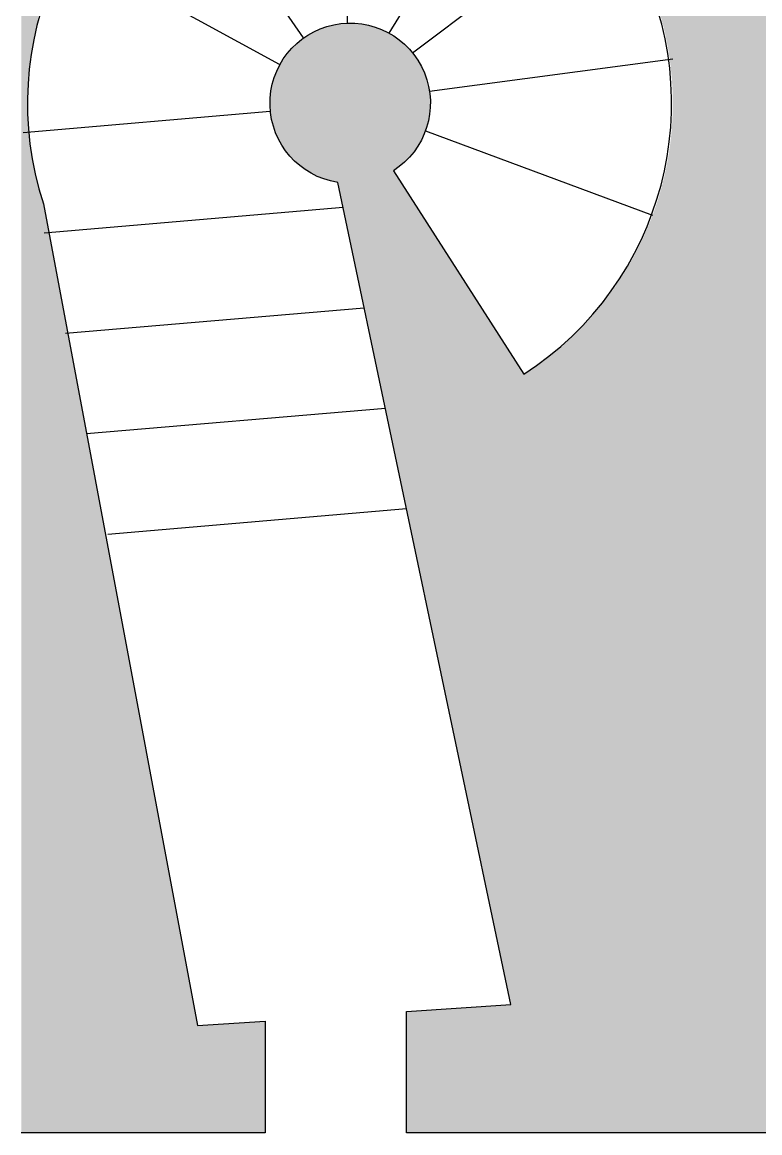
# Model space of a CAD drawing. Extents: x 77 to 121, y -270 to -21.
# Drawn here: x 84.399 to 87.329, y -269.032 to -264.618 of the extents above; entities that cross this region are included whole.
import ezdxf

# ---------------------------------------------------------------- set-up
doc = ezdxf.new("R2010")
doc.units = 0
doc.layers.add('BASE_PLAN', color=7, linetype='CONTINUOUS')
doc.layers.add('POCHE', color=7, linetype='CONTINUOUS')

# ---------------------------------------------------------------- blocks, each defined once
blk = doc.blocks.new('*U28')
at = {"layer": 'POCHE', "linetype": 'CONTINUOUS'}
for points in [[(84.4208, -264.8838), (84.4201, -261.2242), (84.4208, -261.2236)], [(84.422, -264.8612), (84.4208, -261.2236), (84.422, -261.2226)], [(84.4208, -264.8838), (84.4208, -261.2236), (84.422, -264.8612)], [(84.4236, -264.8386), (84.422, -261.2226), (84.4236, -261.2213)], [(84.422, -264.8612), (84.422, -261.2226), (84.4236, -264.8386)], [(84.4256, -264.8159), (84.4236, -261.2213), (84.4256, -261.2197)], [(84.4236, -264.8386), (84.4236, -261.2213), (84.4256, -264.8159)], [(84.4281, -264.7933), (84.4256, -261.2197), (84.4281, -261.2178)], [(84.4256, -264.8159), (84.4256, -261.2197), (84.4281, -264.7933)], [(84.4309, -264.7707), (84.4281, -261.2178), (84.4309, -261.2155)], [(84.4281, -264.7933), (84.4281, -261.2178), (84.4309, -264.7707)], [(84.4341, -264.7481), (84.4309, -261.2155), (84.4341, -261.2129)], [(84.4309, -264.7707), (84.4309, -261.2155), (84.4341, -264.7481)], [(84.4377, -264.7256), (84.4341, -261.2129), (84.4377, -261.21)], [(84.4341, -264.7481), (84.4341, -261.2129), (84.4377, -264.7256)], [(84.4418, -264.7031), (84.4377, -261.21), (84.4418, -261.2068)], [(84.4377, -264.7256), (84.4377, -261.21), (84.4418, -264.7031)], [(84.4462, -264.6807), (84.4418, -261.2068), (84.4462, -261.2032)], [(84.4418, -264.7031), (84.4418, -261.2068), (84.4462, -264.6807)], [(84.4511, -264.6584), (84.4462, -261.2032), (84.4511, -261.1993)], [(84.4462, -264.6807), (84.4462, -261.2032), (84.4511, -264.6584)], [(84.4563, -264.6361), (84.4511, -261.1993), (84.4563, -261.1951)], [(84.4511, -264.6584), (84.4511, -261.1993), (84.4563, -264.6361)], [(84.4563, -264.6361), (84.4563, -261.1951), (84.462, -264.614)], [(84.4197, -269.0316), (84.3957, -261.2437), (84.4197, -261.2245)], [(84.3957, -269.0316), (84.3957, -261.2437), (84.4197, -269.0316)], [(84.4201, -264.9064), (84.4197, -261.2245), (84.4201, -261.2242)], [(84.4197, -264.929), (84.4197, -261.2245), (84.4201, -264.9064)], [(84.4201, -264.9064), (84.4201, -261.2242), (84.4208, -264.8838)], [(86.9333, -264.5844), (86.9333, -262.3187), (86.9448, -264.6267)], [(86.9448, -264.6267), (86.9333, -262.3187), (86.9448, -262.3187)], [(86.9448, -264.6267), (86.9448, -262.3187), (86.9548, -264.6691)], [(86.9548, -264.6691), (86.9448, -262.3187), (86.9548, -262.3187)], [(86.9548, -264.6691), (86.9548, -262.3187), (86.9633, -264.7114)], [(86.9633, -264.7114), (86.9548, -262.3187), (86.9633, -262.3187)], [(86.9633, -264.7114), (86.9633, -262.3187), (86.9702, -264.7537)], [(86.9702, -264.7537), (86.9633, -262.3187), (86.9702, -262.3187)], [(86.9702, -264.7537), (86.9702, -262.3187), (86.9757, -264.7958)], [(86.9757, -264.7958), (86.9702, -262.3187), (86.9757, -262.3187)], [(86.9757, -264.7958), (86.9757, -262.3187), (86.9798, -264.838)], [(86.9798, -264.838), (86.9757, -262.3187), (86.9798, -262.3187)], [(86.9798, -264.838), (86.9798, -262.3187), (86.9825, -264.8808)], [(86.9825, -264.8808), (86.9798, -262.3187), (86.9825, -262.3187)], [(86.9825, -264.8808), (86.9825, -262.3187), (86.9838, -264.924)], [(86.9838, -264.924), (86.9825, -262.3187), (86.9838, -262.3187)], [(86.9838, -269.0316), (86.9838, -262.3187), (87.4109, -269.0316)], [(87.4109, -269.0316), (86.9838, -262.3187), (87.4109, -262.3187)], [(85.6749, -265.36), (85.6682, -264.6229), (85.6749, -264.6223)], [(85.6815, -265.3916), (85.6749, -264.6223), (85.6815, -264.6218)], [(85.6749, -265.36), (85.6749, -264.6223), (85.6815, -265.3916)], [(85.6882, -265.4235), (85.6815, -264.6218), (85.6882, -264.6214)], [(85.6815, -265.3916), (85.6815, -264.6218), (85.6882, -265.4235)], [(85.695, -265.4555), (85.6882, -264.6214), (85.695, -264.6212)], [(85.6882, -265.4235), (85.6882, -264.6214), (85.695, -265.4555)], [(85.7018, -265.4878), (85.695, -264.6212), (85.7018, -264.6211)], [(85.695, -265.4555), (85.695, -264.6212), (85.7018, -265.4878)], [(85.7018, -265.4878), (85.7018, -264.6211), (85.7086, -265.5202)], [(85.7086, -265.5202), (85.7018, -264.6211), (85.7086, -264.6212)], [(85.7086, -265.5202), (85.7086, -264.6212), (85.7155, -265.5528)], [(85.7155, -265.5528), (85.7086, -264.6212), (85.7155, -264.6214)], [(85.7155, -265.5528), (85.7155, -264.6214), (85.7224, -265.5855)], [(85.7224, -265.5855), (85.7155, -264.6214), (85.7224, -264.6218)], [(85.7224, -265.5855), (85.7224, -264.6218), (85.7293, -265.6184)], [(85.7293, -265.6184), (85.7224, -264.6218), (85.7293, -264.6223)], [(85.7293, -265.6184), (85.7293, -264.6223), (85.7362, -265.6513)], [(85.7362, -265.6513), (85.7293, -264.6223), (85.7362, -264.623)], [(85.5387, -265.2135), (85.5364, -264.667), (85.5387, -264.6657)], [(85.5424, -265.2157), (85.5387, -264.6657), (85.5424, -264.6635)], [(85.5387, -265.2135), (85.5387, -264.6657), (85.5424, -265.2157)], [(85.5448, -265.2171), (85.5424, -264.6635), (85.5448, -264.6622)], [(85.5424, -265.2157), (85.5424, -264.6635), (85.5448, -265.2171)], [(85.5485, -265.2191), (85.5448, -264.6622), (85.5485, -264.6601)], [(85.5448, -265.2171), (85.5448, -264.6622), (85.5485, -265.2191)], [(85.551, -265.2204), (85.5485, -264.6601), (85.551, -264.6588)], [(85.5485, -265.2191), (85.5485, -264.6601), (85.551, -265.2204)], [(85.5546, -265.2223), (85.551, -264.6588), (85.5546, -264.6569)], [(85.551, -265.2204), (85.551, -264.6588), (85.5546, -265.2223)], [(85.5572, -265.2236), (85.5546, -264.6569), (85.5572, -264.6556)], [(85.5546, -265.2223), (85.5546, -264.6569), (85.5572, -265.2236)], [(85.5608, -265.2254), (85.5572, -264.6556), (85.5608, -264.6538)], [(85.5572, -265.2236), (85.5572, -264.6556), (85.5608, -265.2254)], [(85.5634, -265.2267), (85.5608, -264.6538), (85.5634, -264.6525)], [(85.5608, -265.2254), (85.5608, -264.6538), (85.5634, -265.2267)], [(85.567, -265.2284), (85.5634, -264.6525), (85.567, -264.6508)], [(85.5634, -265.2267), (85.5634, -264.6525), (85.567, -265.2284)], [(85.5697, -265.2296), (85.567, -264.6508), (85.5697, -264.6496)], [(85.567, -265.2284), (85.567, -264.6508), (85.5697, -265.2296)], [(85.5732, -265.2312), (85.5697, -264.6496), (85.5732, -264.648)], [(85.5697, -265.2296), (85.5697, -264.6496), (85.5732, -265.2312)], [(85.576, -265.2324), (85.5732, -264.648), (85.576, -264.6468)], [(85.5732, -265.2312), (85.5732, -264.648), (85.576, -265.2324)], [(85.5795, -265.2338), (85.576, -264.6468), (85.5795, -264.6454)], [(85.576, -265.2324), (85.576, -264.6468), (85.5795, -265.2338)], [(85.5824, -265.235), (85.5795, -264.6454), (85.5824, -264.6442)], [(85.5795, -265.2338), (85.5795, -264.6454), (85.5824, -265.235)], [(85.5857, -265.2363), (85.5824, -264.6442), (85.5857, -264.6429)], [(85.5824, -265.235), (85.5824, -264.6442), (85.5857, -265.2363)], [(85.5887, -265.2375), (85.5857, -264.6429), (85.5887, -264.6417)], [(85.5857, -265.2363), (85.5857, -264.6429), (85.5887, -265.2375)], [(85.592, -265.2387), (85.5887, -264.6417), (85.592, -264.6405)], [(85.5887, -265.2375), (85.5887, -264.6417), (85.592, -265.2387)], [(85.5951, -265.2398), (85.592, -264.6405), (85.5951, -264.6394)], [(85.592, -265.2387), (85.592, -264.6405), (85.5951, -265.2398)], [(85.5983, -265.2409), (85.5951, -264.6394), (85.5983, -264.6383)], [(85.5951, -265.2398), (85.5951, -264.6394), (85.5983, -265.2409)], [(85.6015, -265.242), (85.5983, -264.6383), (85.6015, -264.6372)], [(85.5983, -265.2409), (85.5983, -264.6383), (85.6015, -265.242)], [(85.6046, -265.243), (85.6015, -264.6372), (85.6046, -264.6362)], [(85.6015, -265.242), (85.6015, -264.6372), (85.6046, -265.243)], [(85.6079, -265.244), (85.6046, -264.6362), (85.6079, -264.6352)], [(85.6046, -265.243), (85.6046, -264.6362), (85.6079, -265.244)], [(85.6109, -265.2449), (85.6079, -264.6352), (85.6109, -264.6343)], [(85.6079, -265.244), (85.6079, -264.6352), (85.6109, -265.2449)], [(85.6143, -265.2459), (85.6109, -264.6343), (85.6143, -264.6333)], [(85.6109, -265.2449), (85.6109, -264.6343), (85.6143, -265.2459)], [(85.6172, -265.2467), (85.6143, -264.6333), (85.6172, -264.6325)], [(85.6143, -265.2459), (85.6143, -264.6333), (85.6172, -265.2467)], [(85.6207, -265.2477), (85.6172, -264.6325), (85.6207, -264.6316)], [(85.6172, -265.2467), (85.6172, -264.6325), (85.6207, -265.2477)], [(85.6235, -265.2484), (85.6207, -264.6316), (85.6235, -264.6308)], [(85.6207, -265.2477), (85.6207, -264.6316), (85.6235, -265.2484)], [(85.6271, -265.2493), (85.6235, -264.6308), (85.6271, -264.63)], [(85.6235, -265.2484), (85.6235, -264.6308), (85.6271, -265.2493)], [(85.6298, -265.2499), (85.6271, -264.63), (85.6298, -264.6293)], [(85.6271, -265.2493), (85.6271, -264.63), (85.6298, -265.2499)], [(85.6335, -265.2507), (85.6298, -264.6293), (85.6335, -264.6285)], [(85.6298, -265.2499), (85.6298, -264.6293), (85.6335, -265.2507)], [(85.6361, -265.2513), (85.6335, -264.6285), (85.6361, -264.6279)], [(85.6335, -265.2507), (85.6335, -264.6285), (85.6361, -265.2513)], [(85.6399, -265.2521), (85.6361, -264.6279), (85.6399, -264.6272)], [(85.6361, -265.2513), (85.6361, -264.6279), (85.6399, -265.2521)], [(85.6424, -265.2525), (85.6399, -264.6272), (85.6424, -264.6267)], [(85.6399, -265.2521), (85.6399, -264.6272), (85.6424, -265.2525)], [(85.6463, -265.2532), (85.6424, -264.6267), (85.6463, -264.626)], [(85.6424, -265.2525), (85.6424, -264.6267), (85.6463, -265.2532)], [(85.6488, -265.2536), (85.6463, -264.626), (85.6488, -264.6255)], [(85.6463, -265.2532), (85.6463, -264.626), (85.6488, -265.2536)], [(85.6526, -265.2543), (85.6488, -264.6255), (85.6526, -264.6249)], [(85.6488, -265.2536), (85.6488, -264.6255), (85.6526, -265.2543)], [(85.6552, -265.2667), (85.6526, -264.6249), (85.6552, -264.6245)], [(85.6526, -265.2543), (85.6526, -264.6249), (85.6552, -265.2667)], [(85.6617, -265.2975), (85.6552, -264.6245), (85.6617, -264.6237)], [(85.6552, -265.2667), (85.6552, -264.6245), (85.6617, -265.2975)], [(85.6682, -265.3286), (85.6617, -264.6237), (85.6682, -264.6229)], [(85.6617, -265.2975), (85.6617, -264.6237), (85.6682, -265.3286)], [(85.6682, -265.3286), (85.6682, -264.6229), (85.6749, -265.36)], [(85.7362, -265.6513), (85.7362, -264.623), (85.7432, -265.6842)], [(85.7432, -265.6842), (85.7362, -264.623), (85.7432, -264.6238)], [(85.7432, -265.6842), (85.7432, -264.6238), (85.7501, -265.7172)], [(85.7501, -265.7172), (85.7432, -264.6238), (85.7501, -264.6248)], [(85.7501, -265.7172), (85.7501, -264.6248), (85.7571, -265.7503)], [(85.7571, -265.7503), (85.7501, -264.6248), (85.7571, -264.6259)], [(85.7571, -265.7503), (85.7571, -264.6259), (85.764, -265.7833)], [(85.764, -265.7833), (85.7571, -264.6259), (85.764, -264.6272)], [(85.764, -265.7833), (85.764, -264.6272), (85.771, -265.8162)], [(85.771, -265.8162), (85.764, -264.6272), (85.771, -264.6287)], [(85.771, -265.8162), (85.771, -264.6287), (85.7779, -265.8491)], [(85.7779, -265.8491), (85.771, -264.6287), (85.7779, -264.6303)], [(85.7779, -265.8491), (85.7779, -264.6303), (85.7848, -265.8819)], [(85.7848, -265.8819), (85.7779, -264.6303), (85.7848, -264.6321)], [(85.7848, -265.8819), (85.7848, -264.6321), (85.7917, -265.9146)], [(85.7917, -265.9146), (85.7848, -264.6321), (85.7917, -264.634)], [(85.7917, -265.9146), (85.7917, -264.634), (85.7985, -265.9472)], [(85.7985, -265.9472), (85.7917, -264.634), (85.7985, -264.6361)], [(85.7985, -265.9472), (85.7985, -264.6361), (85.8054, -265.9796)], [(85.8054, -265.9796), (85.7985, -264.6361), (85.8054, -264.6383)], [(85.8054, -265.9796), (85.8054, -264.6383), (85.8122, -266.0118)], [(85.8122, -266.0118), (85.8054, -264.6383), (85.8122, -264.6407)], [(85.8122, -266.0118), (85.8122, -264.6407), (85.8189, -266.0438)], [(85.8189, -266.0438), (85.8122, -264.6407), (85.8189, -264.6433)], [(85.8189, -266.0438), (85.8189, -264.6433), (85.8256, -266.0755)], [(85.8256, -266.0755), (85.8189, -264.6433), (85.8256, -264.646)], [(85.8256, -266.0755), (85.8256, -264.646), (85.8322, -266.107)], [(85.8322, -266.107), (85.8256, -264.646), (85.8322, -264.6489)], [(85.8322, -266.107), (85.8322, -264.6489), (85.8388, -266.1382)], [(85.8388, -266.1382), (85.8322, -264.6489), (85.8388, -264.6519)], [(85.8388, -266.1382), (85.8388, -264.6519), (85.8453, -266.169)], [(85.8453, -266.169), (85.8388, -264.6519), (85.8453, -264.655)], [(85.8453, -266.169), (85.8453, -264.655), (85.8517, -266.1996)], [(85.8517, -266.1996), (85.8453, -264.655), (85.8517, -264.6584)], [(85.8517, -266.1996), (85.8517, -264.6584), (85.8581, -266.2297)], [(85.8581, -266.2297), (85.8517, -264.6584), (85.8581, -264.6618)], [(85.8581, -266.2297), (85.8581, -264.6618), (85.8643, -266.2595)], [(85.8643, -266.2595), (85.8581, -264.6618), (85.8643, -264.6654)], [(85.8643, -266.2595), (85.8643, -264.6654), (85.8705, -266.2888)], [(85.8705, -266.2888), (85.8643, -264.6654), (85.8705, -264.6691)], [(85.4801, -265.169), (85.4766, -264.7136), (85.4801, -264.7102)], [(85.4818, -265.1707), (85.4801, -264.7102), (85.4818, -264.7086)], [(85.4801, -265.169), (85.4801, -264.7102), (85.4818, -265.1707)], [(85.4853, -265.1739), (85.4818, -264.7086), (85.4853, -264.7052)], [(85.4818, -265.1707), (85.4818, -264.7086), (85.4853, -265.1739)], [(85.4871, -265.1756), (85.4853, -264.7052), (85.4871, -264.7037)], [(85.4853, -265.1739), (85.4853, -264.7052), (85.4871, -265.1756)], [(85.4907, -265.1787), (85.4871, -264.7037), (85.4907, -264.7005)], [(85.4871, -265.1756), (85.4871, -264.7037), (85.4907, -265.1787)], [(85.4924, -265.1803), (85.4907, -264.7005), (85.4924, -264.6989)], [(85.4907, -265.1787), (85.4907, -264.7005), (85.4924, -265.1803)], [(85.4961, -265.1834), (85.4924, -264.6989), (85.4961, -264.6958)], [(85.4924, -265.1803), (85.4924, -264.6989), (85.4961, -265.1834)], [(85.4979, -265.1849), (85.4961, -264.6958), (85.4979, -264.6943)], [(85.4961, -265.1834), (85.4961, -264.6958), (85.4979, -265.1849)], [(85.5016, -265.1879), (85.4979, -264.6943), (85.5016, -264.6913)], [(85.4979, -265.1849), (85.4979, -264.6943), (85.5016, -265.1879)], [(85.5035, -265.1894), (85.5016, -264.6913), (85.5035, -264.6898)], [(85.5016, -265.1879), (85.5016, -264.6913), (85.5035, -265.1894)], [(85.5072, -265.1923), (85.5035, -264.6898), (85.5072, -264.6869)], [(85.5035, -265.1894), (85.5035, -264.6898), (85.5072, -265.1923)], [(85.5092, -265.1938), (85.5072, -264.6869), (85.5092, -264.6854)], [(85.5072, -265.1923), (85.5072, -264.6869), (85.5092, -265.1938)], [(85.5129, -265.1966), (85.5092, -264.6854), (85.5129, -264.6826)], [(85.5092, -265.1938), (85.5092, -264.6854), (85.5129, -265.1966)], [(85.515, -265.198), (85.5129, -264.6826), (85.515, -264.6812)], [(85.5129, -265.1966), (85.5129, -264.6826), (85.515, -265.198)], [(85.5187, -265.2007), (85.515, -264.6812), (85.5187, -264.6785)], [(85.515, -265.198), (85.515, -264.6812), (85.5187, -265.2007)], [(85.5208, -265.2021), (85.5187, -264.6785), (85.5208, -264.6771)], [(85.5187, -265.2007), (85.5187, -264.6785), (85.5208, -265.2021)], [(85.5245, -265.2046), (85.5208, -264.6771), (85.5245, -264.6746)], [(85.5208, -265.2021), (85.5208, -264.6771), (85.5245, -265.2046)], [(85.5267, -265.2061), (85.5245, -264.6746), (85.5267, -264.6731)], [(85.5245, -265.2046), (85.5245, -264.6746), (85.5267, -265.2061)], [(85.5305, -265.2085), (85.5267, -264.6731), (85.5305, -264.6707)], [(85.5267, -265.2061), (85.5267, -264.6731), (85.5305, -265.2085)], [(85.5327, -265.2099), (85.5305, -264.6707), (85.5327, -264.6693)], [(85.5305, -265.2085), (85.5305, -264.6707), (85.5327, -265.2099)], [(85.5364, -265.2121), (85.5327, -264.6693), (85.5364, -264.667)], [(85.5327, -265.2099), (85.5327, -264.6693), (85.5364, -265.2121)], [(85.5364, -265.2121), (85.5364, -264.667), (85.5387, -265.2135)], [(85.8705, -266.2888), (85.8705, -264.6691), (85.8737, -266.3042)], [(85.8737, -266.3042), (85.8705, -264.6691), (85.8737, -264.6712)], [(85.8737, -265.208), (85.8737, -264.6712), (85.8766, -265.2062)], [(85.8766, -265.2062), (85.8737, -264.6712), (85.8766, -264.673)], [(85.8766, -265.2062), (85.8766, -264.673), (85.8791, -265.2046)], [(85.8791, -265.2046), (85.8766, -264.673), (85.8791, -264.6747)], [(85.8791, -265.2046), (85.8791, -264.6747), (85.8826, -265.2022)], [(85.8826, -265.2022), (85.8791, -264.6747), (85.8826, -264.677)], [(85.8826, -265.2022), (85.8826, -264.677), (85.8845, -265.2009)], [(85.8845, -265.2009), (85.8826, -264.677), (85.8845, -264.6783)], [(85.8845, -265.2009), (85.8845, -264.6783), (85.8885, -265.1981)], [(85.8885, -265.1981), (85.8845, -264.6783), (85.8885, -264.6811)], [(85.8885, -265.1981), (85.8885, -264.6811), (85.8898, -265.1972)], [(85.8898, -265.1972), (85.8885, -264.6811), (85.8898, -264.6821)], [(85.8898, -265.1972), (85.8898, -264.6821), (85.8943, -265.1938)], [(85.8943, -265.1938), (85.8898, -264.6821), (85.8943, -264.6854)], [(85.8943, -265.1938), (85.8943, -264.6854), (85.895, -265.1933)], [(85.895, -265.1933), (85.8943, -264.6854), (85.895, -264.686)], [(85.895, -265.1933), (85.895, -264.686), (85.9, -265.1894)], [(85.9, -265.1894), (85.895, -264.686), (85.9, -264.6898)], [(85.9, -265.1894), (85.9, -264.6898), (85.9002, -265.1892)], [(85.9002, -265.1892), (85.9, -264.6898), (85.9002, -264.69)], [(85.9002, -265.1892), (85.9002, -264.69), (85.9054, -265.1851)], [(85.9054, -265.1851), (85.9002, -264.69), (85.9054, -264.6941)], [(85.9054, -265.1851), (85.9054, -264.6941), (85.9056, -265.185)], [(85.9056, -265.185), (85.9054, -264.6941), (85.9056, -264.6943)], [(85.9056, -265.185), (85.9056, -264.6943), (85.9105, -265.1808)], [(85.9105, -265.1808), (85.9056, -264.6943), (85.9105, -264.6984)], [(85.9105, -265.1808), (85.9105, -264.6984), (85.911, -265.1803)], [(85.911, -265.1803), (85.9105, -264.6984), (85.911, -264.6989)], [(85.911, -265.1803), (85.911, -264.6989), (85.9156, -265.1764)], [(85.9156, -265.1764), (85.911, -264.6989), (85.9156, -264.7029)], [(85.9156, -265.1764), (85.9156, -264.7029), (85.9164, -265.1756)], [(85.9164, -265.1756), (85.9156, -264.7029), (85.9164, -264.7036)], [(85.9164, -265.1756), (85.9164, -264.7036), (85.9205, -265.1718)], [(85.9205, -265.1718), (85.9164, -264.7036), (85.9205, -264.7074)], [(85.9205, -265.1718), (85.9205, -264.7074), (85.9216, -265.1708)], [(85.9216, -265.1708), (85.9205, -264.7074), (85.9216, -264.7084)], [(85.9216, -265.1708), (85.9216, -264.7084), (85.9254, -265.1671)], [(85.9254, -265.1671), (85.9216, -264.7084), (85.9254, -264.7121)], [(85.4422, -265.1255), (85.4394, -264.7577), (85.4422, -264.7536)], [(85.4436, -265.1274), (85.4422, -264.7536), (85.4436, -264.7518)], [(85.4422, -265.1255), (85.4422, -264.7536), (85.4436, -265.1274)], [(85.4465, -265.1313), (85.4436, -264.7518), (85.4465, -264.7478)], [(85.4436, -265.1274), (85.4436, -264.7518), (85.4465, -265.1313)], [(85.4479, -265.1332), (85.4465, -264.7478), (85.4479, -264.746)], [(85.4465, -265.1313), (85.4465, -264.7478), (85.4479, -265.1332)], [(85.451, -265.1371), (85.4479, -264.746), (85.451, -264.7421)], [(85.4479, -265.1332), (85.4479, -264.746), (85.451, -265.1371)], [(85.4524, -265.1389), (85.451, -264.7421), (85.4524, -264.7404)], [(85.451, -265.1371), (85.451, -264.7421), (85.4524, -265.1389)], [(85.4555, -265.1427), (85.4524, -264.7404), (85.4555, -264.7365)], [(85.4524, -265.1389), (85.4524, -264.7404), (85.4555, -265.1427)], [(85.457, -265.1444), (85.4555, -264.7365), (85.457, -264.7348)], [(85.4555, -265.1427), (85.4555, -264.7365), (85.457, -265.1444)], [(85.4602, -265.1482), (85.457, -264.7348), (85.4602, -264.731)], [(85.457, -265.1444), (85.457, -264.7348), (85.4602, -265.1482)], [(85.4617, -265.1499), (85.4602, -264.731), (85.4617, -264.7293)], [(85.4602, -265.1482), (85.4602, -264.731), (85.4617, -265.1499)], [(85.465, -265.1536), (85.4617, -264.7293), (85.465, -264.7256)], [(85.4617, -265.1499), (85.4617, -264.7293), (85.465, -265.1536)], [(85.4665, -265.1553), (85.465, -264.7256), (85.4665, -264.724)], [(85.465, -265.1536), (85.465, -264.7256), (85.4665, -265.1553)], [(85.4699, -265.1588), (85.4665, -264.724), (85.4699, -264.7204)], [(85.4665, -265.1553), (85.4665, -264.724), (85.4699, -265.1588)], [(85.4715, -265.1605), (85.4699, -264.7204), (85.4715, -264.7187)], [(85.4699, -265.1588), (85.4699, -264.7204), (85.4715, -265.1605)], [(85.4749, -265.164), (85.4715, -264.7187), (85.4749, -264.7152)], [(85.4715, -265.1605), (85.4715, -264.7187), (85.4749, -265.164)], [(85.4766, -265.1656), (85.4749, -264.7152), (85.4766, -264.7136)], [(85.4749, -265.164), (85.4749, -264.7152), (85.4766, -265.1656)], [(85.4766, -265.1656), (85.4766, -264.7136), (85.4801, -265.169)], [(85.9254, -265.1671), (85.9254, -264.7121), (85.9267, -265.1659)], [(85.9267, -265.1659), (85.9254, -264.7121), (85.9267, -264.7133)], [(85.9267, -265.1659), (85.9267, -264.7133), (85.9303, -265.1623)], [(85.9303, -265.1623), (85.9267, -264.7133), (85.9303, -264.7169)], [(85.9303, -265.1623), (85.9303, -264.7169), (85.9316, -265.1609)], [(85.9316, -265.1609), (85.9303, -264.7169), (85.9316, -264.7183)], [(85.9316, -265.1609), (85.9316, -264.7183), (85.935, -265.1574)], [(85.935, -265.1574), (85.9316, -264.7183), (85.935, -264.7219)], [(85.935, -265.1574), (85.935, -264.7219), (85.9365, -265.1558)], [(85.9365, -265.1558), (85.935, -264.7219), (85.9365, -264.7234)], [(85.9365, -265.1558), (85.9365, -264.7234), (85.9397, -265.1523)], [(85.9397, -265.1523), (85.9365, -264.7234), (85.9397, -264.7269)], [(85.9397, -265.1523), (85.9397, -264.7269), (85.9412, -265.1506)], [(85.9412, -265.1506), (85.9397, -264.7269), (85.9412, -264.7286)], [(85.9412, -265.1506), (85.9412, -264.7286), (85.9443, -265.1471)], [(85.9443, -265.1471), (85.9412, -264.7286), (85.9443, -264.7321)], [(85.9443, -265.1471), (85.9443, -264.7321), (85.9458, -265.1453)], [(85.9458, -265.1453), (85.9443, -264.7321), (85.9458, -264.7339)], [(85.9458, -265.1453), (85.9458, -264.7339), (85.9487, -265.1418)], [(85.9487, -265.1418), (85.9458, -264.7339), (85.9487, -264.7374)], [(85.9487, -265.1418), (85.9487, -264.7374), (85.9502, -265.14)], [(85.9502, -265.14), (85.9487, -264.7374), (85.9502, -264.7392)], [(85.9502, -265.14), (85.9502, -264.7392), (85.9531, -265.1364)], [(85.9531, -265.1364), (85.9502, -264.7392), (85.9531, -264.7429)], [(85.9531, -265.1364), (85.9531, -264.7429), (85.9545, -265.1345)], [(85.9545, -265.1345), (85.9531, -264.7429), (85.9545, -264.7446)], [(85.9545, -265.1345), (85.9545, -264.7446), (85.9574, -265.1308)], [(85.9574, -265.1308), (85.9545, -264.7446), (85.9574, -264.7484)], [(85.9574, -265.1308), (85.9574, -264.7484), (85.9587, -265.1291)], [(85.9587, -265.1291), (85.9574, -264.7484), (85.9587, -264.7501)], [(85.9587, -265.1291), (85.9587, -264.7501), (85.9616, -265.1252)], [(85.9616, -265.1252), (85.9587, -264.7501), (85.9616, -264.7541)], [(85.9616, -265.1252), (85.9616, -264.7541), (85.9627, -265.1235)], [(85.9627, -265.1235), (85.9616, -264.7541), (85.9627, -264.7557)], [(85.4161, -265.0826), (85.4141, -264.8008), (85.4161, -264.7966)], [(85.4173, -265.0848), (85.4161, -264.7966), (85.4173, -264.7944)], [(85.4161, -265.0826), (85.4161, -264.7966), (85.4173, -265.0848)], [(85.4194, -265.0889), (85.4173, -264.7944), (85.4194, -264.7902)], [(85.4173, -265.0848), (85.4173, -264.7944), (85.4194, -265.0889)], [(85.4206, -265.0911), (85.4194, -264.7902), (85.4206, -264.7881)], [(85.4194, -265.0889), (85.4194, -264.7902), (85.4206, -265.0911)], [(85.4229, -265.0952), (85.4206, -264.7881), (85.4229, -264.7839)], [(85.4206, -265.0911), (85.4206, -264.7881), (85.4229, -265.0952)], [(85.4241, -265.0974), (85.4229, -264.7839), (85.4241, -264.7819)], [(85.4229, -265.0952), (85.4229, -264.7839), (85.4241, -265.0974)], [(85.4265, -265.1015), (85.4241, -264.7819), (85.4265, -264.7777)], [(85.4241, -265.0974), (85.4241, -264.7819), (85.4265, -265.1015)], [(85.4277, -265.1035), (85.4265, -264.7777), (85.4277, -264.7757)], [(85.4265, -265.1015), (85.4265, -264.7777), (85.4277, -265.1035)], [(85.4302, -265.1076), (85.4277, -264.7757), (85.4302, -264.7716)], [(85.4277, -265.1035), (85.4277, -264.7757), (85.4302, -265.1076)], [(85.4314, -265.1096), (85.4302, -264.7716), (85.4314, -264.7696)], [(85.4302, -265.1076), (85.4302, -264.7716), (85.4314, -265.1096)], [(85.4341, -265.1137), (85.4314, -264.7696), (85.4341, -264.7655)], [(85.4314, -265.1096), (85.4314, -264.7696), (85.4341, -265.1137)], [(85.4354, -265.1156), (85.4341, -264.7655), (85.4354, -264.7636)], [(85.4341, -265.1137), (85.4341, -264.7655), (85.4354, -265.1156)], [(85.4381, -265.1196), (85.4354, -264.7636), (85.4381, -264.7595)], [(85.4354, -265.1156), (85.4354, -264.7636), (85.4381, -265.1196)], [(85.4394, -265.1216), (85.4381, -264.7595), (85.4394, -264.7577)], [(85.4381, -265.1196), (85.4381, -264.7595), (85.4394, -265.1216)], [(85.4394, -265.1216), (85.4394, -264.7577), (85.4422, -265.1255)], [(85.9627, -265.1235), (85.9627, -264.7557), (85.9656, -265.1194)], [(85.9656, -265.1194), (85.9627, -264.7557), (85.9656, -264.7599)], [(85.9656, -265.1194), (85.9656, -264.7599), (85.9666, -265.1179)], [(85.9666, -265.1179), (85.9656, -264.7599), (85.9666, -264.7613)], [(85.9666, -265.1179), (85.9666, -264.7613), (85.9696, -265.1135)], [(85.9696, -265.1135), (85.9666, -264.7613), (85.9696, -264.7657)], [(85.9696, -265.1135), (85.9696, -264.7657), (85.9703, -265.1123)], [(85.9703, -265.1123), (85.9696, -264.7657), (85.9703, -264.7669)], [(85.9703, -265.1123), (85.9703, -264.7669), (85.9734, -265.1075)], [(85.9734, -265.1075), (85.9703, -264.7669), (85.9734, -264.7717)], [(85.9734, -265.1075), (85.9734, -264.7717), (85.9739, -265.1066)], [(85.9739, -265.1066), (85.9734, -264.7717), (85.9739, -264.7726)], [(85.9739, -265.1066), (85.9739, -264.7726), (85.9771, -265.1014)], [(85.9771, -265.1014), (85.9739, -264.7726), (85.9771, -264.7778)], [(85.9771, -265.1014), (85.9771, -264.7778), (85.9774, -265.1009)], [(85.9774, -265.1009), (85.9771, -264.7778), (85.9774, -264.7783)], [(85.9774, -265.1009), (85.9774, -264.7783), (85.9806, -265.0953)], [(85.9806, -265.0953), (85.9774, -264.7783), (85.9806, -264.784)], [(85.9806, -265.0953), (85.9806, -264.784), (85.9807, -265.0951)], [(85.9807, -265.0951), (85.9806, -264.784), (85.9807, -264.7841)], [(85.9807, -265.0951), (85.9807, -264.7841), (85.9839, -265.0893)], [(85.9839, -265.0893), (85.9807, -264.7841), (85.9839, -264.7899)], [(85.9839, -265.0893), (85.9839, -264.7899), (85.9841, -265.089)], [(85.9841, -265.089), (85.9839, -264.7899), (85.9841, -264.7902)], [(85.9841, -265.089), (85.9841, -264.7902), (85.987, -265.0834)], [(85.987, -265.0834), (85.9841, -264.7902), (85.987, -264.7958)], [(85.987, -265.0834), (85.987, -264.7958), (85.9874, -265.0826)], [(85.9874, -265.0826), (85.987, -264.7958), (85.9874, -264.7966)], [(85.9874, -265.0826), (85.9874, -264.7966), (85.9899, -265.0776)], [(85.9899, -265.0776), (85.9874, -264.7966), (85.9899, -264.8016)], [(85.3974, -265.0368), (85.3961, -264.8463), (85.3974, -264.8423)], [(85.3982, -265.0396), (85.3974, -264.8423), (85.3982, -264.8397)], [(85.3974, -265.0368), (85.3974, -264.8423), (85.3982, -265.0396)], [(85.3996, -265.0435), (85.3982, -264.8397), (85.3996, -264.8357)], [(85.3982, -265.0396), (85.3982, -264.8397), (85.3996, -265.0435)], [(85.4005, -265.0461), (85.3996, -264.8357), (85.4005, -264.8331)], [(85.3996, -265.0435), (85.3996, -264.8357), (85.4005, -265.0461)], [(85.402, -265.0501), (85.4005, -264.8331), (85.402, -264.8291)], [(85.4005, -265.0461), (85.4005, -264.8331), (85.402, -265.0501)], [(85.4029, -265.0527), (85.402, -264.8291), (85.4029, -264.8266)], [(85.402, -265.0501), (85.402, -264.8291), (85.4029, -265.0527)], [(85.4045, -265.0567), (85.4029, -264.8266), (85.4045, -264.8225)], [(85.4029, -265.0527), (85.4029, -264.8266), (85.4045, -265.0567)], [(85.4055, -265.0592), (85.4045, -264.8225), (85.4055, -264.8201)], [(85.4045, -265.0567), (85.4045, -264.8225), (85.4055, -265.0592)], [(85.4072, -265.0632), (85.4055, -264.8201), (85.4072, -264.8159)], [(85.4055, -265.0592), (85.4055, -264.8201), (85.4072, -265.0632)], [(85.4082, -265.0657), (85.4072, -264.8159), (85.4082, -264.8136)], [(85.4072, -265.0632), (85.4072, -264.8159), (85.4082, -265.0657)], [(85.41, -265.0697), (85.4082, -264.8136), (85.41, -264.8094)], [(85.4082, -265.0657), (85.4082, -264.8136), (85.41, -265.0697)], [(85.4111, -265.0721), (85.41, -264.8094), (85.4111, -264.8072)], [(85.41, -265.0697), (85.41, -264.8094), (85.4111, -265.0721)], [(85.413, -265.0762), (85.4111, -264.8072), (85.413, -264.803)], [(85.4111, -265.0721), (85.4111, -264.8072), (85.413, -265.0762)], [(85.4141, -265.0785), (85.413, -264.803), (85.4141, -264.8008)], [(85.413, -265.0762), (85.413, -264.803), (85.4141, -265.0785)], [(85.4141, -265.0785), (85.4141, -264.8008), (85.4161, -265.0826)], [(85.9899, -265.0776), (85.9899, -264.8016), (85.9905, -265.0762)], [(85.9905, -265.0762), (85.9899, -264.8016), (85.9905, -264.8031)], [(85.9905, -265.0762), (85.9905, -264.8031), (85.9926, -265.0717)], [(85.9926, -265.0717), (85.9905, -264.8031), (85.9926, -264.8075)], [(85.9926, -265.0717), (85.9926, -264.8075), (85.9935, -265.0697)], [(85.9935, -265.0697), (85.9926, -264.8075), (85.9935, -264.8096)], [(85.9935, -265.0697), (85.9935, -264.8096), (85.9952, -265.0658)], [(85.9952, -265.0658), (85.9935, -264.8096), (85.9952, -264.8134)], [(85.9952, -265.0658), (85.9952, -264.8134), (85.9964, -265.0631)], [(85.9964, -265.0631), (85.9952, -264.8134), (85.9964, -264.8162)], [(85.9964, -265.0631), (85.9964, -264.8162), (85.9977, -265.0599)], [(85.9977, -265.0599), (85.9964, -264.8162), (85.9977, -264.8193)], [(85.9977, -265.0599), (85.9977, -264.8193), (85.9991, -265.0564)], [(85.9991, -265.0564), (85.9977, -264.8193), (85.9991, -264.8229)], [(85.9991, -265.0564), (85.9991, -264.8229), (86.0001, -265.0539)], [(86.0001, -265.0539), (85.9991, -264.8229), (86.0001, -264.8252)], [(86.0001, -265.0539), (86.0001, -264.8252), (86.0017, -265.0497)], [(86.0017, -265.0497), (86.0001, -264.8252), (86.0017, -264.8296)], [(86.0017, -265.0497), (86.0017, -264.8296), (86.0024, -265.0479)], [(86.0024, -265.0479), (86.0017, -264.8296), (86.0024, -264.8313)], [(86.0024, -265.0479), (86.0024, -264.8313), (86.0041, -265.0429)], [(86.0041, -265.0429), (86.0024, -264.8313), (86.0041, -264.8364)], [(86.0041, -265.0429), (86.0041, -264.8364), (86.0045, -265.0418)], [(86.0045, -265.0418), (86.0041, -264.8364), (86.0045, -264.8374)], [(86.0045, -265.0418), (86.0045, -264.8374), (86.0064, -265.036)], [(86.0064, -265.036), (86.0045, -264.8374), (86.0064, -264.8432)], [(85.3867, -264.9934), (85.3861, -264.889), (85.3867, -264.8859)], [(85.3873, -264.9967), (85.3867, -264.8859), (85.3873, -264.8824)], [(85.3867, -264.9934), (85.3867, -264.8859), (85.3873, -264.9967)], [(85.3879, -265), (85.3873, -264.8824), (85.3879, -264.8793)], [(85.3873, -264.9967), (85.3873, -264.8824), (85.3879, -265)], [(85.3886, -265.0034), (85.3879, -264.8793), (85.3886, -264.8757)], [(85.3879, -265), (85.3879, -264.8793), (85.3886, -265.0034)], [(85.3892, -265.0066), (85.3886, -264.8757), (85.3892, -264.8727)], [(85.3886, -265.0034), (85.3886, -264.8757), (85.3892, -265.0066)], [(85.39, -265.0101), (85.3892, -264.8727), (85.39, -264.869)], [(85.3892, -265.0066), (85.3892, -264.8727), (85.39, -265.0101)], [(85.3907, -265.0132), (85.39, -264.869), (85.3907, -264.8661)], [(85.39, -265.0101), (85.39, -264.869), (85.3907, -265.0132)], [(85.3916, -265.0168), (85.3907, -264.8661), (85.3916, -264.8623)], [(85.3907, -265.0132), (85.3907, -264.8661), (85.3916, -265.0168)], [(85.3924, -265.0198), (85.3916, -264.8623), (85.3924, -264.8595)], [(85.3916, -265.0168), (85.3916, -264.8623), (85.3924, -265.0198)], [(85.3934, -265.0235), (85.3924, -264.8595), (85.3934, -264.8556)], [(85.3924, -265.0198), (85.3924, -264.8595), (85.3934, -265.0235)], [(85.3942, -265.0264), (85.3934, -264.8556), (85.3942, -264.8529)], [(85.3934, -265.0235), (85.3934, -264.8556), (85.3942, -265.0264)], [(85.3953, -265.0302), (85.3942, -264.8529), (85.3953, -264.849)], [(85.3942, -265.0264), (85.3942, -264.8529), (85.3953, -265.0302)], [(85.3961, -265.033), (85.3953, -264.849), (85.3961, -264.8463)], [(85.3953, -265.0302), (85.3953, -264.849), (85.3961, -265.033)], [(85.3961, -265.033), (85.3961, -264.8463), (85.3974, -265.0368)], [(86.0064, -265.036), (86.0064, -264.8432), (86.0065, -265.0356)], [(86.0065, -265.0356), (86.0064, -264.8432), (86.0065, -264.8436)], [(86.0065, -265.0356), (86.0065, -264.8436), (86.0085, -265.0293)], [(86.0085, -265.0293), (86.0065, -264.8436), (86.0085, -264.8499)], [(86.0085, -265.0293), (86.0085, -264.8499), (86.0085, -265.0291)], [(86.0085, -265.0291), (86.0085, -264.8499), (86.0085, -264.8501)], [(86.0085, -265.0291), (86.0085, -264.8501), (86.0103, -265.0229)], [(86.0103, -265.0229), (86.0085, -264.8501), (86.0103, -264.8562)], [(86.0103, -265.0229), (86.0103, -264.8562), (86.0105, -265.0222)], [(86.0105, -265.0222), (86.0103, -264.8562), (86.0105, -264.857)], [(86.0105, -265.0222), (86.0105, -264.857), (86.012, -265.0165)], [(86.012, -265.0165), (86.0105, -264.857), (86.012, -264.8627)], [(86.012, -265.0165), (86.012, -264.8627), (86.0123, -265.0152)], [(86.0123, -265.0152), (86.012, -264.8627), (86.0123, -264.864)], [(86.0123, -265.0152), (86.0123, -264.864), (86.0135, -265.0099)], [(86.0135, -265.0099), (86.0123, -264.864), (86.0135, -264.8692)], [(86.0135, -265.0099), (86.0135, -264.8692), (86.0139, -265.0082)], [(86.0139, -265.0082), (86.0135, -264.8692), (86.0139, -264.8711)], [(86.0139, -265.0082), (86.0139, -264.8711), (86.0149, -265.0033)], [(86.0149, -265.0033), (86.0139, -264.8711), (86.0149, -264.8758)], [(86.0149, -265.0033), (86.0149, -264.8758), (86.0154, -265.0012)], [(86.0154, -265.0012), (86.0149, -264.8758), (86.0154, -264.8781)], [(86.0154, -265.0012), (86.0154, -264.8781), (86.0162, -264.9967)], [(86.0162, -264.9967), (86.0154, -264.8781), (86.0162, -264.8824)], [(86.0162, -264.9967), (86.0162, -264.8824), (86.0167, -264.9941)], [(86.0167, -264.9941), (86.0162, -264.8824), (86.0167, -264.8852)], [(86.0167, -264.9941), (86.0167, -264.8852), (86.0174, -264.99)], [(86.0174, -264.99), (86.0167, -264.8852), (86.0174, -264.8891)], [(84.4197, -269.0316), (84.4197, -264.929), (84.4197, -269.0316)], [(84.4197, -269.0316), (84.4197, -264.929), (84.4197, -264.9515)], [(85.3823, -264.9502), (85.3822, -264.9319), (85.3823, -264.9286)], [(85.3824, -264.9543), (85.3823, -264.9286), (85.3824, -264.9252)], [(85.3823, -264.9502), (85.3823, -264.9286), (85.3824, -264.9543)], [(85.3826, -264.9568), (85.3824, -264.9252), (85.3826, -264.9221)], [(85.3824, -264.9543), (85.3824, -264.9252), (85.3826, -264.9568)], [(85.3828, -264.9608), (85.3826, -264.9221), (85.3828, -264.9187)], [(85.3826, -264.9568), (85.3826, -264.9221), (85.3828, -264.9608)], [(85.383, -264.9634), (85.3828, -264.9187), (85.383, -264.9155)], [(85.3828, -264.9608), (85.3828, -264.9187), (85.383, -264.9634)], [(85.3833, -264.9672), (85.383, -264.9155), (85.3833, -264.9122)], [(85.383, -264.9634), (85.383, -264.9155), (85.3833, -264.9672)], [(85.3836, -264.9701), (85.3833, -264.9122), (85.3836, -264.909)], [(85.3833, -264.9672), (85.3833, -264.9122), (85.3836, -264.9701)], [(85.3839, -264.9737), (85.3836, -264.909), (85.3839, -264.9056)], [(85.3836, -264.9701), (85.3836, -264.909), (85.3839, -264.9737)], [(85.3843, -264.9767), (85.3839, -264.9056), (85.3843, -264.9023)], [(85.3839, -264.9737), (85.3839, -264.9056), (85.3843, -264.9767)], [(85.3847, -264.9803), (85.3843, -264.9023), (85.3847, -264.8991)], [(85.3843, -264.9767), (85.3843, -264.9023), (85.3847, -264.9803)], [(85.3851, -264.9834), (85.3847, -264.8991), (85.3851, -264.8957)], [(85.3847, -264.9803), (85.3847, -264.8991), (85.3851, -264.9834)], [(85.3856, -264.9868), (85.3851, -264.8957), (85.3856, -264.8925)], [(85.3851, -264.9834), (85.3851, -264.8957), (85.3856, -264.9868)], [(85.3861, -264.9901), (85.3856, -264.8925), (85.3861, -264.889)], [(85.3856, -264.9868), (85.3856, -264.8925), (85.3861, -264.9901)], [(85.3861, -264.9901), (85.3861, -264.889), (85.3867, -264.9934)], [(86.0174, -264.99), (86.0174, -264.8891), (86.0179, -264.987)], [(86.0179, -264.987), (86.0174, -264.8891), (86.0179, -264.8923)], [(86.0179, -264.987), (86.0179, -264.8923), (86.0184, -264.9832)], [(86.0184, -264.9832), (86.0179, -264.8923), (86.0184, -264.8959)], [(86.0184, -264.9832), (86.0184, -264.8959), (86.0189, -264.9799)], [(86.0189, -264.9799), (86.0184, -264.8959), (86.0189, -264.8994)], [(86.0189, -264.9799), (86.0189, -264.8994), (86.0193, -264.9763)], [(86.0193, -264.9763), (86.0189, -264.8994), (86.0193, -264.9027)], [(86.0193, -264.9763), (86.0193, -264.9027), (86.0197, -264.9728)], [(86.0197, -264.9728), (86.0193, -264.9027), (86.0197, -264.9065)], [(86.0197, -264.9728), (86.0197, -264.9065), (86.02, -264.9694)], [(86.02, -264.9694), (86.0197, -264.9065), (86.02, -264.9096)], [(86.02, -264.9694), (86.02, -264.9096), (86.0203, -264.9657)], [(86.0203, -264.9657), (86.02, -264.9096), (86.0203, -264.9137)], [(86.0203, -264.9657), (86.0203, -264.9137), (86.0206, -264.9624)], [(86.0206, -264.9624), (86.0203, -264.9137), (86.0206, -264.9165)], [(86.0206, -264.9624), (86.0206, -264.9165), (86.0209, -264.9587)], [(86.0209, -264.9587), (86.0206, -264.9165), (86.0209, -264.9209)], [(86.0209, -264.9587), (86.0209, -264.9209), (86.021, -264.9554)], [(86.021, -264.9554), (86.0209, -264.9209), (86.021, -264.9235)], [(86.021, -264.9554), (86.021, -264.9235), (86.0212, -264.9516)], [(86.0212, -264.9516), (86.021, -264.9235), (86.0212, -264.9281)], [(86.0212, -264.9516), (86.0212, -264.9281), (86.0213, -264.9481)], [(86.0213, -264.9481), (86.0212, -264.9281), (86.0213, -264.9304)], [(86.0213, -264.9481), (86.0213, -264.9304), (86.0214, -264.9445)], [(86.0214, -264.9445), (86.0213, -264.9304), (86.0214, -264.9357)], [(86.9838, -269.0316), (86.9836, -264.9675), (86.9838, -264.924)], [(84.4197, -269.0316), (84.4197, -264.9515), (84.4201, -269.0316)], [(84.4201, -269.0316), (84.4197, -264.9515), (84.4201, -264.974)], [(84.4201, -269.0316), (84.4201, -264.974), (84.4209, -269.0316)], [(84.4209, -269.0316), (84.4201, -264.974), (84.4209, -264.9964)], [(85.3822, -264.948), (85.3821, -264.9351), (85.3822, -264.9319)], [(85.3821, -264.9431), (85.3821, -264.9416), (85.3821, -264.9351)], [(85.3821, -264.9431), (85.3821, -264.9351), (85.3822, -264.948)], [(85.3822, -264.948), (85.3822, -264.9319), (85.3823, -264.9502)], [(86.0214, -264.9445), (86.0214, -264.9357), (86.0214, -264.9375)], [(86.9836, -269.0316), (86.9819, -265.0113), (86.9836, -264.9675)], [(86.9836, -269.0316), (86.9836, -264.9675), (86.9838, -269.0316)], [(84.4209, -269.0316), (84.4209, -264.9964), (84.4221, -269.0316)], [(84.4221, -269.0316), (84.4209, -264.9964), (84.4221, -265.0188)], [(84.4221, -269.0316), (84.4221, -265.0188), (84.4237, -269.0316)], [(84.4237, -269.0316), (84.4221, -265.0188), (84.4237, -265.041)], [(86.9819, -269.0316), (86.9786, -265.0554), (86.9819, -265.0113)], [(86.9819, -269.0316), (86.9819, -265.0113), (86.9836, -269.0316)], [(84.4237, -269.0316), (84.4237, -265.041), (84.4256, -269.0316)], [(84.4256, -269.0316), (84.4237, -265.041), (84.4256, -265.0632)], [(84.4256, -269.0316), (84.4256, -265.0632), (84.428, -269.0316)], [(84.428, -269.0316), (84.4256, -265.0632), (84.428, -265.0853)], [(86.9786, -269.0316), (86.9764, -265.0774), (86.9786, -265.0554)], [(86.9786, -269.0316), (86.9786, -265.0554), (86.9819, -269.0316)], [(84.428, -269.0316), (84.428, -265.0853), (84.4338, -269.0316)], [(84.4338, -269.0316), (84.428, -265.0853), (84.4338, -265.129)], [(86.9738, -269.0316), (86.9708, -265.1216), (86.9738, -265.0995)], [(86.9764, -269.0316), (86.9738, -265.0995), (86.9764, -265.0774)], [(86.9738, -269.0316), (86.9738, -265.0995), (86.9764, -269.0316)], [(86.9764, -269.0316), (86.9764, -265.0774), (86.9786, -269.0316)], [(84.4338, -269.0316), (84.4338, -265.129), (84.4411, -269.0316)], [(84.4411, -269.0316), (84.4338, -265.129), (84.4411, -265.1723)], [(86.9674, -269.0316), (86.9636, -265.1659), (86.9674, -265.1438)], [(86.9708, -269.0316), (86.9674, -265.1438), (86.9708, -265.1216)], [(86.9674, -269.0316), (86.9674, -265.1438), (86.9708, -269.0316)], [(86.9708, -269.0316), (86.9708, -265.1216), (86.9738, -269.0316)], [(84.4411, -269.0316), (84.4411, -265.1723), (84.4498, -269.0316)], [(84.4498, -269.0316), (84.4411, -265.1723), (84.4498, -265.2149)], [(86.9594, -269.0316), (86.9548, -265.21), (86.9594, -265.188)], [(86.9636, -269.0316), (86.9594, -265.188), (86.9636, -265.1659)], [(86.9594, -269.0316), (86.9594, -265.188), (86.9636, -269.0316)], [(86.9636, -269.0316), (86.9636, -265.1659), (86.9674, -269.0316)], [(84.4498, -269.0316), (84.4498, -265.2149), (84.4598, -269.0316)], [(84.4598, -269.0316), (84.4498, -265.2149), (84.4598, -265.257)], [(85.8737, -266.3042), (85.8737, -265.208), (86.3409, -268.5218)], [(86.3409, -268.5218), (85.8737, -265.208), (86.3409, -265.9371)], [(86.9498, -269.0316), (86.9444, -265.254), (86.9498, -265.232)], [(86.9548, -269.0316), (86.9498, -265.232), (86.9548, -265.21)], [(86.9498, -269.0316), (86.9498, -265.232), (86.9548, -269.0316)], [(86.9548, -269.0316), (86.9548, -265.21), (86.9594, -269.0316)], [(84.4598, -269.0316), (84.4598, -265.257), (84.4712, -269.0316)], [(84.4712, -269.0316), (84.4598, -265.257), (84.4712, -265.2983)], [(86.9386, -269.0316), (86.9324, -265.2978), (86.9386, -265.2759)], [(86.9444, -269.0316), (86.9386, -265.2759), (86.9444, -265.254)], [(86.9386, -269.0316), (86.9386, -265.2759), (86.9444, -269.0316)], [(86.9444, -269.0316), (86.9444, -265.254), (86.9498, -269.0316)], [(84.4712, -269.0316), (84.4712, -265.2983), (84.4838, -269.0316)], [(84.4838, -269.0316), (84.4712, -265.2983), (84.4838, -265.3388)], [(86.9259, -269.0316), (86.9189, -265.3412), (86.9259, -265.3195)], [(86.9324, -269.0316), (86.9259, -265.3195), (86.9324, -265.2978)], [(86.9259, -269.0316), (86.9259, -265.3195), (86.9324, -269.0316)], [(86.9324, -269.0316), (86.9324, -265.2978), (86.9386, -269.0316)], [(84.4838, -269.0316), (84.4838, -265.3388), (84.6544, -269.0316)], [(84.6544, -269.0316), (84.4838, -265.3388), (84.6544, -266.2496)], [(86.9115, -269.0316), (86.9037, -265.3842), (86.9115, -265.3627)], [(86.9189, -269.0316), (86.9115, -265.3627), (86.9189, -265.3412)], [(86.9115, -269.0316), (86.9115, -265.3627), (86.9189, -269.0316)], [(86.9189, -269.0316), (86.9189, -265.3412), (86.9259, -269.0316)], [(86.8955, -269.0316), (86.887, -265.4267), (86.8955, -265.4055)], [(86.9037, -269.0316), (86.8955, -265.4055), (86.9037, -265.3842)], [(86.8955, -269.0316), (86.8955, -265.4055), (86.9037, -269.0316)], [(86.9037, -269.0316), (86.9037, -265.3842), (86.9115, -269.0316)], [(86.8781, -269.0316), (86.8687, -265.4686), (86.8781, -265.4477)], [(86.887, -269.0316), (86.8781, -265.4477), (86.887, -265.4267)], [(86.8781, -269.0316), (86.8781, -265.4477), (86.887, -269.0316)], [(86.887, -269.0316), (86.887, -265.4267), (86.8955, -269.0316)], [(86.8591, -269.0316), (86.849, -265.5099), (86.8591, -265.4894)], [(86.8687, -269.0316), (86.8591, -265.4894), (86.8687, -265.4686)], [(86.8591, -269.0316), (86.8591, -265.4894), (86.8687, -269.0316)], [(86.8687, -269.0316), (86.8687, -265.4686), (86.8781, -269.0316)], [(86.8386, -269.0316), (86.8278, -265.5504), (86.8386, -265.5303)], [(86.849, -269.0316), (86.8386, -265.5303), (86.849, -265.5099)], [(86.8386, -269.0316), (86.8386, -265.5303), (86.849, -269.0316)], [(86.849, -269.0316), (86.849, -265.5099), (86.8591, -269.0316)], [(86.8051, -269.0316), (86.7933, -265.6096), (86.8051, -265.5901)], [(86.8166, -269.0316), (86.8051, -265.5901), (86.8166, -265.5704)], [(86.8051, -269.0316), (86.8051, -265.5901), (86.8166, -269.0316)], [(86.8278, -269.0316), (86.8166, -265.5704), (86.8278, -265.5504)], [(86.8166, -269.0316), (86.8166, -265.5704), (86.8278, -269.0316)], [(86.8278, -269.0316), (86.8278, -265.5504), (86.8386, -269.0316)], [(86.7811, -269.0316), (86.7686, -265.648), (86.7811, -265.6289)], [(86.7933, -269.0316), (86.7811, -265.6289), (86.7933, -265.6096)], [(86.7811, -269.0316), (86.7811, -265.6289), (86.7933, -269.0316)], [(86.7933, -269.0316), (86.7933, -265.6096), (86.8051, -269.0316)], [(86.7558, -269.0316), (86.7427, -265.6853), (86.7558, -265.6668)], [(86.7686, -269.0316), (86.7558, -265.6668), (86.7686, -265.648)], [(86.7558, -269.0316), (86.7558, -265.6668), (86.7686, -269.0316)], [(86.7686, -269.0316), (86.7686, -265.648), (86.7811, -269.0316)], [(86.7155, -269.0316), (86.7015, -265.7393), (86.7155, -265.7216)], [(86.7292, -269.0316), (86.7155, -265.7216), (86.7292, -265.7036)], [(86.7155, -269.0316), (86.7155, -265.7216), (86.7292, -269.0316)], [(86.7427, -269.0316), (86.7292, -265.7036), (86.7427, -265.6853)], [(86.7292, -269.0316), (86.7292, -265.7036), (86.7427, -269.0316)], [(86.7427, -269.0316), (86.7427, -265.6853), (86.7558, -269.0316)], [(86.6872, -269.0316), (86.6726, -265.7739), (86.6872, -265.7568)], [(86.7015, -269.0316), (86.6872, -265.7568), (86.7015, -265.7393)], [(86.6872, -269.0316), (86.6872, -265.7568), (86.7015, -269.0316)], [(86.7015, -269.0316), (86.7015, -265.7393), (86.7155, -269.0316)], [(86.6426, -269.0316), (86.6273, -265.8236), (86.6426, -265.8073)], [(86.6577, -269.0316), (86.6426, -265.8073), (86.6577, -265.7908)], [(86.6426, -269.0316), (86.6426, -265.8073), (86.6577, -269.0316)], [(86.6726, -269.0316), (86.6577, -265.7908), (86.6726, -265.7739)], [(86.6577, -269.0316), (86.6577, -265.7908), (86.6726, -269.0316)], [(86.6726, -269.0316), (86.6726, -265.7739), (86.6872, -269.0316)], [(86.5958, -269.0316), (86.5635, -265.8853), (86.5958, -265.8551)], [(86.6273, -269.0316), (86.5958, -265.8551), (86.6273, -265.8236)], [(86.5958, -269.0316), (86.5958, -265.8551), (86.6273, -269.0316)], [(86.6273, -269.0316), (86.6273, -265.8236), (86.6426, -269.0316)], [(86.5635, -269.0316), (86.5304, -265.9142), (86.5635, -265.8853)], [(86.5635, -269.0316), (86.5635, -265.8853), (86.5958, -269.0316)], [(86.3409, -269.0316), (86.3409, -265.9371), (86.3916, -269.0316)], [(86.3916, -269.0316), (86.3409, -265.9371), (86.3916, -266.0163)], [(86.4966, -269.0316), (86.4621, -265.968), (86.4966, -265.9418)], [(86.5304, -269.0316), (86.4966, -265.9418), (86.5304, -265.9142)], [(86.4966, -269.0316), (86.4966, -265.9418), (86.5304, -269.0316)], [(86.5304, -269.0316), (86.5304, -265.9142), (86.5635, -269.0316)], [(86.4621, -269.0316), (86.4271, -265.9928), (86.4621, -265.968)], [(86.4621, -269.0316), (86.4621, -265.968), (86.4966, -269.0316)], [(86.4271, -269.0316), (86.3916, -266.0163), (86.4271, -265.9928)], [(86.3916, -269.0316), (86.3916, -266.0163), (86.4271, -269.0316)], [(86.4271, -269.0316), (86.4271, -265.9928), (86.4621, -269.0316)], [(84.6544, -269.0316), (84.6544, -266.2496), (85.0954, -269.0316)], [(85.0954, -269.0316), (84.6544, -266.2496), (85.0954, -268.6057)], [(86.3409, -269.0316), (85.9258, -268.5498), (86.3409, -268.5218)], [(85.9258, -269.0316), (85.9258, -268.5498), (86.3409, -269.0316)], [(85.364, -269.0316), (85.0954, -268.6057), (85.364, -268.5876)], [(85.0954, -269.0316), (85.0954, -268.6057), (85.364, -269.0316)]]:
    blk.add_solid(points, dxfattribs=at)

msp = doc.modelspace()

# ---------------------------------------------------------------- linework, layer by layer
at = {"layer": 'BASE_PLAN'}
for p, q in [((85.6922, -264.6213), (85.6922, -263.6624)), ((85.8575, -264.6615), (86.355, -263.8405)), ((85.5167, -264.6799), (84.9715, -263.8897)), ((85.9503, -264.7393), (86.7171, -264.1597)), ((85.4216, -264.7862), (84.5782, -264.3243)), ((86.0177, -264.8911), (86.9839, -264.7626)), ((85.3838, -264.973), (84.403, -265.0566)), ((86.0018, -265.0496), (86.9034, -265.3851)), ((85.8737, -265.208), (86.3916, -266.0163)), ((86.3409, -268.5218), (85.6526, -265.2543)), ((84.4838, -265.3388), (85.0954, -268.6057)), ((85.6737, -265.3546), (84.487, -265.4558)), ((85.7578, -265.7538), (84.5711, -265.8549)), ((85.8419, -266.1529), (84.6552, -266.2541)), ((85.926, -266.552), (84.7393, -266.6532)), ((85.9258, -268.5498), (86.3409, -268.5218)), ((85.9258, -269.0316), (85.9258, -268.5498)), ((85.0954, -268.6057), (85.364, -268.5876)), ((85.364, -268.5876), (85.364, -269.0316)), ((84.6544, -269.0316), (84.3957, -269.0316)), ((85.364, -269.0316), (84.6544, -269.0316)), ((87.4109, -269.0316), (85.9258, -269.0316))]:
    msp.add_line(p, q, dxfattribs=at)
msp.add_arc((85.6995, -264.9403), 1.2793, 302.7504, 198.1479, dxfattribs=at)
at = {"layer": 'BASE_PLAN', "extrusion": (0, 0, -1)}
msp.add_arc((-85.7022, -264.9396), 0.3186, 278.9605, 237.4241, dxfattribs=at)

# ---------------------------------------------------------------- block references
at = {"layer": 'POCHE'}
msp.add_blockref('*U28', (0, 0), dxfattribs=at)

doc.saveas('drawing.dxf')
